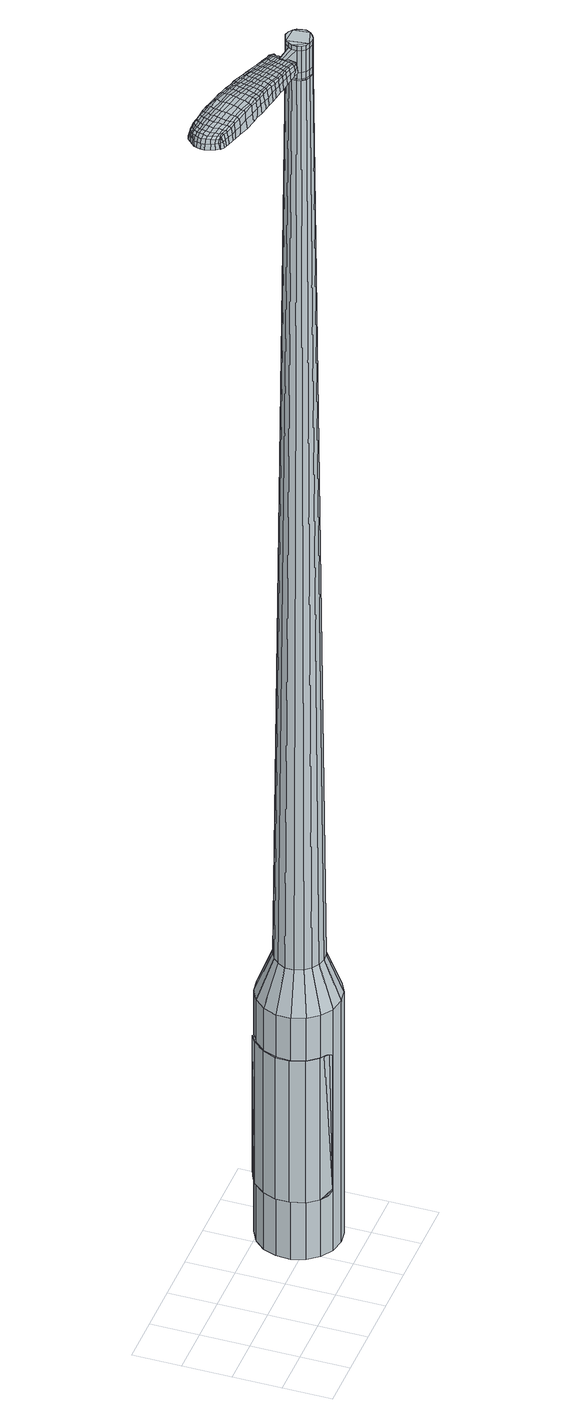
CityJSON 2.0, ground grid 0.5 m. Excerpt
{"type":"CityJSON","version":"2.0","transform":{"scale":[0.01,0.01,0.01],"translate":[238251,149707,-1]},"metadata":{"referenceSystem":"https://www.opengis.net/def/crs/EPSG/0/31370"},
"CityObjects":{
"object1":{"type":"GenericCityObject","attributes":{"cluster":1023,"mean_distance_to_centroid":0.0412,"new_centroid_x":238252.81,"new_centroid_y":149707.66,"mean_distance_to_camera":7.31,"H1":-95.65,"H2":-90.46,"Z_final":110.72,"cluster2":95,"proj_x":238253.16,"proj_y":149705.98,"id_line":48024,"bearing_l":78.1,"distance":1.71,"orientation":"left","G_obj":168.1},"geometry":[{"type":"MultiSurface","lod":"2","boundaries":[[[0,1,2,3]],[[1,4,5,2]],[[4,6,7,5]],[[6,8,9,7]],[[8,10,11,9]],[[10,12,13,11]],[[12,14,15,13]],[[14,16,17,15]],[[16,18,19,17]],[[18,20,21,19]],[[20,22,23,21]],[[22,24,25,23]],[[24,26,27,25]],[[26,28,29,27]],[[28,30,31,29]],[[30,32,33,31]],[[32,34,35,33]],[[34,0,3,35]],[[36,37,38,39]],[[38,40,41,42]],[[41,43,42]],[[42,44,45,46]],[[45,47,46]],[[46,48,49,50]],[[49,51,50]],[[42,46,50,38]],[[50,52,39,38]],[[53,36,39]],[[2,5,7,35]],[[7,9,11,15]],[[11,13,15]],[[15,17,19,23]],[[19,21,23]],[[23,25,27,31]],[[27,29,31]],[[15,23,31,7]],[[31,33,35,7]],[[3,2,35]],[[1,0,54,55]],[[0,34,56,54]],[[34,32,57,56]],[[32,30,58,57]],[[30,28,59,58]],[[28,26,60,59]],[[26,24,61,60]],[[24,22,62,61]],[[22,20,63,62]],[[20,18,64,63]],[[18,16,65,64]],[[16,14,66,65]],[[14,12,67,66]],[[12,10,68,67]],[[10,8,69,68]],[[8,6,70,69]],[[6,4,71,70]],[[4,1,55,71]],[[55,54,72,73]],[[54,56,74,72]],[[56,57,75,74]],[[57,58,76,75]],[[58,59,77,76]],[[59,60,78,77]],[[60,61,79,78]],[[61,62,80,79]],[[62,63,81,80]],[[63,64,82,81]],[[64,65,83,82]],[[65,66,84,83]],[[66,67,85,84]],[[67,68,86,85]],[[68,69,87,86]],[[69,70,88,87]],[[70,71,89,88]],[[71,55,73,89]],[[72,90,91,73]],[[92,93,90,72]],[[94,95,93,92]],[[96,97,95,94]],[[77,98,97,96]],[[99,100,98,77]],[[79,101,100,99]],[[80,102,101,79]],[[103,104,102,80]],[[82,105,104,103]],[[83,106,105,82]],[[107,108,106,83]],[[85,109,108,107]],[[110,111,109,85]],[[112,113,111,110]],[[88,114,113,112]],[[115,116,114,88]],[[73,91,116,115]],[[117,118,119,120]],[[121,117,120,122]],[[123,121,122,124]],[[125,123,124,126]],[[127,125,126,128]],[[129,127,128,130]],[[131,129,130,132]],[[133,131,132,134]],[[135,133,134,136]],[[137,135,136,138]],[[139,137,138,140]],[[141,139,140,142]],[[143,141,142,144]],[[145,143,144,146]],[[147,145,146,148]],[[149,147,148,150]],[[74,92,72]],[[74,75,94,92]],[[75,76,96,94]],[[76,77,96]],[[78,99,77]],[[78,79,99]],[[81,103,80]],[[81,82,103]],[[84,107,83]],[[84,85,107]],[[86,110,85]],[[86,87,112,110]],[[87,88,112]],[[89,115,88]],[[89,73,115]],[[151,116,91]],[[151,114,116]],[[152,113,114]],[[152,153,111,113]],[[153,109,111]],[[154,108,109]],[[154,106,108]],[[155,104,105]],[[155,102,104]],[[156,100,101]],[[156,98,100]],[[157,97,98]],[[157,158,95,97]],[[158,159,93,95]],[[159,90,93]],[[39,52,149,160]],[[91,90,161,150]],[[53,39,160,118]],[[90,159,119,161]],[[36,53,118,117]],[[159,158,120,119]],[[37,36,117,121]],[[158,157,122,120]],[[38,37,121,123]],[[157,98,124,122]],[[40,38,123,125]],[[98,156,126,124]],[[41,40,125,127]],[[156,101,128,126]],[[43,41,127,129]],[[101,102,130,128]],[[42,43,129,131]],[[102,155,132,130]],[[44,42,131,133]],[[155,105,134,132]],[[45,44,133,135]],[[105,106,136,134]],[[47,45,135,137]],[[106,154,138,136]],[[46,47,137,139]],[[154,109,140,138]],[[48,46,139,141]],[[109,153,142,140]],[[49,48,141,143]],[[153,152,144,142]],[[51,49,143,145]],[[152,114,146,144]],[[50,51,145,147]],[[114,151,148,146]],[[52,50,147,149]],[[151,91,150,148]],[[149,150,162,163]],[[150,161,164,162]],[[161,119,165,164]],[[119,118,166,165]],[[118,160,167,166]],[[160,149,163,167]],[[168,169,170,171]],[[172,168,171,173]],[[168,172,174,175]],[[169,168,175,176]],[[177,178,179,180]],[[181,177,180,182]],[[177,181,183,184]],[[178,177,184,185]],[[186,187,188,189]],[[190,186,189,191]],[[186,190,192,193]],[[187,186,193,194]],[[195,196,197,198]],[[199,195,198,200]],[[195,199,201,202]],[[196,195,202,203]],[[204,205,206,207]],[[208,204,207,209]],[[204,208,210,211]],[[205,204,211,212]],[[213,214,215,216]],[[217,213,216,218]],[[213,217,219,220]],[[214,213,220,221]],[[222,223,224,225]],[[214,222,225,215]],[[222,214,221,226]],[[223,222,226,227]],[[228,229,230,231]],[[223,228,231,224]],[[228,223,227,232]],[[229,228,232,233]],[[234,172,173,235]],[[229,234,235,230]],[[234,229,233,236]],[[172,234,236,174]],[[237,238,239,240]],[[241,237,240,242]],[[237,241,243,244]],[[238,237,244,245]],[[246,247,248,249]],[[238,246,249,239]],[[246,238,245,250]],[[247,246,250,251]],[[252,253,254,255]],[[247,252,255,248]],[[252,247,251,256]],[[253,252,256,257]],[[258,259,260,261]],[[253,258,261,254]],[[258,253,257,262]],[[259,258,262,263]],[[264,169,176,265]],[[259,264,265,260]],[[264,259,263,266]],[[169,264,266,170]],[[267,268,269,270]],[[271,267,270,272]],[[267,271,273,274]],[[268,267,274,275]],[[276,277,278,279]],[[268,276,279,269]],[[276,268,275,280]],[[277,276,280,281]],[[282,283,284,285]],[[277,282,285,278]],[[282,277,281,286]],[[283,282,286,287]],[[288,181,182,289]],[[283,288,289,284]],[[288,283,287,290]],[[181,288,290,183]],[[291,292,293,294]],[[295,291,294,296]],[[291,295,297,298]],[[292,291,298,299]],[[300,301,302,303]],[[292,300,303,293]],[[300,292,299,304]],[[301,300,304,305]],[[306,307,308,309]],[[301,306,309,302]],[[306,301,305,310]],[[307,306,310,311]],[[312,313,314,315]],[[307,312,315,308]],[[312,307,311,316]],[[313,312,316,317]],[[318,178,185,319]],[[313,318,319,314]],[[318,313,317,320]],[[178,318,320,179]],[[321,207,206,322]],[[323,321,322,324]],[[321,323,325,326]],[[207,321,326,209]],[[327,323,324,328]],[[329,327,328,330]],[[327,329,331,332]],[[323,327,332,325]],[[333,329,330,334]],[[335,333,334,336]],[[333,335,337,338]],[[329,333,338,331]],[[339,335,336,340]],[[341,339,340,342]],[[339,341,343,344]],[[335,339,344,337]],[[345,341,342,346]],[[196,345,346,197]],[[345,196,203,347]],[[341,345,347,343]],[[348,349,194,193]],[[350,348,193,192]],[[348,350,351,352]],[[349,348,352,353]],[[354,355,353,352]],[[356,354,352,351]],[[354,356,357,358]],[[355,354,358,359]],[[360,361,359,358]],[[362,360,358,357]],[[360,362,363,364]],[[361,360,364,365]],[[366,367,365,364]],[[368,366,364,363]],[[366,368,201,199]],[[367,366,199,200]],[[369,370,371,372]],[[271,369,372,273]],[[369,271,272,373]],[[370,369,373,374]],[[375,190,191,376]],[[370,375,376,371]],[[375,370,374,377]],[[190,375,377,192]],[[378,379,380,381]],[[217,378,381,219]],[[378,217,218,382]],[[379,378,382,383]],[[384,385,386,387]],[[379,384,387,380]],[[384,379,383,388]],[[385,384,388,389]],[[390,187,194,391]],[[385,390,391,386]],[[390,385,389,392]],[[187,390,392,188]],[[393,394,395,396]],[[175,393,396,176]],[[393,175,174,397]],[[394,393,397,398]],[[399,400,401,402]],[[394,399,402,395]],[[399,394,398,403]],[[400,399,403,404]],[[405,198,197,406]],[[400,405,406,401]],[[405,400,404,407]],[[198,405,407,200]],[[408,409,410,411]],[[180,408,411,182]],[[408,180,179,412]],[[409,408,412,413]],[[414,202,201,415]],[[409,414,415,410]],[[414,409,413,416]],[[202,414,416,203]],[[417,418,419,420]],[[295,417,420,297]],[[417,295,296,421]],[[418,417,421,422]],[[423,208,209,424]],[[418,423,424,419]],[[423,418,422,425]],[[208,423,425,210]],[[426,427,428,429]],[[241,426,429,243]],[[426,241,242,430]],[[427,426,430,431]],[[432,433,434,435]],[[427,432,435,428]],[[432,427,431,436]],[[433,432,436,437]],[[438,205,212,439]],[[433,438,439,434]],[[438,433,437,440]],[[205,438,440,206]],[[441,442,431,430]],[[240,441,430,242]],[[441,240,239,443]],[[442,441,443,444]],[[445,446,437,436]],[[442,445,436,431]],[[445,442,444,447]],[[446,445,447,448]],[[449,322,206,440]],[[446,449,440,437]],[[449,446,448,450]],[[322,449,450,324]],[[451,452,453,454]],[[298,451,454,299]],[[451,298,297,420]],[[452,451,420,419]],[[455,326,325,456]],[[452,455,456,453]],[[455,452,419,424]],[[326,455,424,209]],[[457,458,444,443]],[[249,457,443,239]],[[457,249,248,459]],[[458,457,459,460]],[[461,462,448,447]],[[458,461,447,444]],[[461,458,460,463]],[[462,461,463,464]],[[465,328,324,450]],[[462,465,450,448]],[[465,462,464,466]],[[328,465,466,330]],[[467,468,469,470]],[[304,467,470,305]],[[467,304,299,454]],[[468,467,454,453]],[[471,332,331,472]],[[468,471,472,469]],[[471,468,453,456]],[[332,471,456,325]],[[473,474,460,459]],[[255,473,459,248]],[[473,255,254,475]],[[474,473,475,476]],[[477,478,464,463]],[[474,477,463,460]],[[477,474,476,479]],[[478,477,479,480]],[[481,334,330,466]],[[478,481,466,464]],[[481,478,480,482]],[[334,481,482,336]],[[483,484,485,486]],[[310,483,486,311]],[[483,310,305,470]],[[484,483,470,469]],[[487,338,337,488]],[[484,487,488,485]],[[487,484,469,472]],[[338,487,472,331]],[[489,490,476,475]],[[261,489,475,254]],[[489,261,260,491]],[[490,489,491,492]],[[493,494,480,479]],[[490,493,479,476]],[[493,490,492,495]],[[494,493,495,496]],[[497,340,336,482]],[[494,497,482,480]],[[497,494,496,498]],[[340,497,498,342]],[[499,500,501,502]],[[316,499,502,317]],[[499,316,311,486]],[[500,499,486,485]],[[503,344,343,504]],[[500,503,504,501]],[[503,500,485,488]],[[344,503,488,337]],[[505,506,492,491]],[[265,505,491,260]],[[505,265,176,396]],[[506,505,396,395]],[[507,508,496,495]],[[506,507,495,492]],[[507,506,395,402]],[[508,507,402,401]],[[509,346,342,498]],[[508,509,498,496]],[[509,508,401,406]],[[346,509,406,197]],[[510,511,413,412]],[[320,510,412,179]],[[510,320,317,502]],[[511,510,502,501]],[[512,347,203,416]],[[511,512,416,413]],[[512,511,501,504]],[[347,512,504,343]],[[513,514,374,373]],[[270,513,373,272]],[[513,270,269,515]],[[514,513,515,516]],[[517,350,192,377]],[[514,517,377,374]],[[517,514,516,518]],[[350,517,518,351]],[[519,520,521,522]],[[220,519,522,221]],[[519,220,219,381]],[[520,519,381,380]],[[523,524,525,526]],[[520,523,526,521]],[[523,520,380,387]],[[524,523,387,386]],[[527,349,353,528]],[[524,527,528,525]],[[527,524,386,391]],[[349,527,391,194]],[[529,530,516,515]],[[279,529,515,269]],[[529,279,278,531]],[[530,529,531,532]],[[533,356,351,518]],[[530,533,518,516]],[[533,530,532,534]],[[356,533,534,357]],[[535,536,537,538]],[[226,535,538,227]],[[535,226,221,522]],[[536,535,522,521]],[[539,540,541,542]],[[536,539,542,537]],[[539,536,521,526]],[[540,539,526,525]],[[543,355,359,544]],[[540,543,544,541]],[[543,540,525,528]],[[355,543,528,353]],[[545,546,532,531]],[[285,545,531,278]],[[545,285,284,547]],[[546,545,547,548]],[[549,362,357,534]],[[546,549,534,532]],[[549,546,548,550]],[[362,549,550,363]],[[551,552,553,554]],[[232,551,554,233]],[[551,232,227,538]],[[552,551,538,537]],[[555,556,557,558]],[[552,555,558,553]],[[555,552,537,542]],[[556,555,542,541]],[[559,361,365,560]],[[556,559,560,557]],[[559,556,541,544]],[[361,559,544,359]],[[561,562,548,547]],[[289,561,547,284]],[[561,289,182,411]],[[562,561,411,410]],[[563,368,363,550]],[[562,563,550,548]],[[563,562,410,415]],[[368,563,415,201]],[[564,565,398,397]],[[236,564,397,174]],[[564,236,233,554]],[[565,564,554,553]],[[566,567,404,403]],[[565,566,403,398]],[[566,565,553,558]],[[567,566,558,557]],[[568,367,200,407]],[[567,568,407,404]],[[568,567,557,560]],[[367,568,560,365]],[[569,570,571,572]],[[572,571,573,574]],[[575,573,571,576]],[[576,571,570,577]],[[578,579,580,581]],[[581,580,582,583]],[[584,582,580,585]],[[585,580,579,586]],[[587,588,589,590]],[[590,589,591,592]],[[593,591,589,594]],[[594,589,588,595]],[[596,597,598,599]],[[599,598,600,601]],[[602,600,598,603]],[[603,598,597,604]],[[605,606,607,608]],[[608,607,609,610]],[[611,609,607,612]],[[612,607,606,613]],[[614,615,616,617]],[[617,616,618,619]],[[620,618,616,621]],[[621,616,615,622]],[[623,624,625,626]],[[626,625,615,614]],[[622,615,625,627]],[[627,625,624,628]],[[629,630,631,632]],[[632,631,624,623]],[[628,624,631,633]],[[633,631,630,634]],[[574,573,635,636]],[[636,635,630,629]],[[634,630,635,637]],[[637,635,573,575]],[[638,639,640,641]],[[641,640,642,643]],[[644,642,640,645]],[[645,640,639,646]],[[647,648,649,650]],[[650,649,639,638]],[[646,639,649,651]],[[651,649,648,652]],[[653,654,655,656]],[[656,655,648,647]],[[652,648,655,657]],[[657,655,654,658]],[[659,660,661,662]],[[662,661,654,653]],[[658,654,661,663]],[[663,661,660,664]],[[577,570,665,666]],[[666,665,660,659]],[[664,660,665,667]],[[667,665,570,569]],[[668,669,670,671]],[[671,670,672,673]],[[674,672,670,675]],[[675,670,669,676]],[[677,678,679,680]],[[680,679,669,668]],[[676,669,679,681]],[[681,679,678,682]],[[683,684,685,686]],[[686,685,678,677]],[[682,678,685,687]],[[687,685,684,688]],[[583,582,689,690]],[[690,689,684,683]],[[688,684,689,691]],[[691,689,582,584]],[[692,693,694,695]],[[695,694,696,697]],[[698,696,694,699]],[[699,694,693,700]],[[701,702,703,704]],[[704,703,693,692]],[[700,693,703,705]],[[705,703,702,706]],[[707,708,709,710]],[[710,709,702,701]],[[706,702,709,711]],[[711,709,708,712]],[[713,714,715,716]],[[716,715,708,707]],[[712,708,715,717]],[[717,715,714,718]],[[586,579,719,720]],[[720,719,714,713]],[[718,714,719,721]],[[721,719,579,578]],[[605,608,722,723]],[[723,722,724,725]],[[726,724,722,727]],[[727,722,608,610]],[[725,724,728,729]],[[729,728,730,731]],[[732,730,728,733]],[[733,728,724,726]],[[731,730,734,735]],[[735,734,736,737]],[[738,736,734,739]],[[739,734,730,732]],[[737,736,740,741]],[[741,740,742,743]],[[744,742,740,745]],[[745,740,736,738]],[[743,742,746,747]],[[747,746,597,596]],[[604,597,746,748]],[[748,746,742,744]],[[595,749,750,594]],[[594,750,751,593]],[[752,751,750,753]],[[753,750,749,754]],[[754,755,756,753]],[[753,756,757,752]],[[758,757,756,759]],[[759,756,755,760]],[[760,761,762,759]],[[759,762,763,758]],[[764,763,762,765]],[[765,762,761,766]],[[766,767,768,765]],[[765,768,769,764]],[[602,769,768,600]],[[600,768,767,601]],[[770,771,772,773]],[[773,772,672,674]],[[673,672,772,774]],[[774,772,771,775]],[[592,591,776,777]],[[777,776,771,770]],[[775,771,776,778]],[[778,776,591,593]],[[779,780,781,782]],[[782,781,618,620]],[[619,618,781,783]],[[783,781,780,784]],[[785,786,787,788]],[[788,787,780,779]],[[784,780,787,789]],[[789,787,786,790]],[[595,588,791,792]],[[792,791,786,785]],[[790,786,791,793]],[[793,791,588,587]],[[794,795,796,797]],[[797,796,576,577]],[[575,576,796,798]],[[798,796,795,799]],[[800,801,802,803]],[[803,802,795,794]],[[799,795,802,804]],[[804,802,801,805]],[[596,599,806,807]],[[807,806,801,800]],[[805,801,806,808]],[[808,806,599,601]],[[809,810,811,812]],[[812,811,581,583]],[[578,581,811,813]],[[813,811,810,814]],[[602,603,815,816]],[[816,815,810,809]],[[814,810,815,817]],[[817,815,603,604]],[[818,819,820,821]],[[821,820,696,698]],[[697,696,820,822]],[[822,820,819,823]],[[610,609,824,825]],[[825,824,819,818]],[[823,819,824,826]],[[826,824,609,611]],[[827,828,829]],[[829,828,642,644]],[[643,642,828,830]],[[830,828,831]],[[832,833,834,835]],[[835,834,828,827]],[[831,828,834,836]],[[836,834,833,837]],[[613,606,838,839]],[[839,838,833,832]],[[837,833,838,840]],[[840,838,606,605]],[[831,841,842,830]],[[830,842,641,643]],[[638,641,842,843]],[[842,841,843]],[[837,844,845,836]],[[836,845,841,831]],[[843,841,845,846]],[[846,845,844,847]],[[605,723,848,840]],[[840,848,844,837]],[[847,844,848,849]],[[849,848,723,725]],[[850,851,852,853]],[[853,852,699,700]],[[698,699,852,821]],[[821,852,851,818]],[[726,727,854,855]],[[855,854,851,850]],[[818,851,854,825]],[[825,854,727,610]],[[856,857,843]],[[843,857,650,638]],[[647,650,857,858]],[[858,857,856,859]],[[847,860,861,846]],[[846,861,856,843]],[[859,856,861,862]],[[862,861,860,863]],[[725,729,864,849]],[[849,864,860,847]],[[863,860,864,865]],[[865,864,729,731]],[[866,867,868,869]],[[869,868,705,706]],[[700,705,868,853]],[[853,868,867,850]],[[732,733,870,871]],[[871,870,867,866]],[[850,867,870,855]],[[855,870,733,726]],[[859,872,873,858]],[[858,873,656,647]],[[653,656,873,874]],[[874,873,872,875]],[[863,876,877,862]],[[862,877,872,859]],[[875,872,877,878]],[[878,877,876,879]],[[731,735,880,865]],[[865,880,876,863]],[[879,876,880,881]],[[881,880,735,737]],[[882,883,884,885]],[[885,884,711,712]],[[706,711,884,869]],[[869,884,883,866]],[[738,739,886,887]],[[887,886,883,882]],[[866,883,886,871]],[[871,886,739,732]],[[875,888,889,874]],[[874,889,662,653]],[[659,662,889,890]],[[890,889,888,891]],[[879,892,893,878]],[[878,893,888,875]],[[891,888,893,894]],[[894,893,892,895]],[[737,741,896,881]],[[881,896,892,879]],[[895,892,896,897]],[[897,896,741,743]],[[898,899,900,901]],[[901,900,717,718]],[[712,717,900,885]],[[885,900,899,882]],[[744,745,902,903]],[[903,902,899,898]],[[882,899,902,887]],[[887,902,745,738]],[[891,904,905,890]],[[890,905,666,659]],[[577,666,905,797]],[[797,905,904,794]],[[895,906,907,894]],[[894,907,904,891]],[[794,904,907,803]],[[803,907,906,800]],[[743,747,908,897]],[[897,908,906,895]],[[800,906,908,807]],[[807,908,747,596]],[[814,909,910,813]],[[813,910,721,578]],[[718,721,910,901]],[[901,910,909,898]],[[604,748,911,817]],[[817,911,909,814]],[[898,909,911,903]],[[903,911,748,744]],[[775,912,913,774]],[[774,913,671,673]],[[668,671,913,914]],[[914,913,912,915]],[[593,751,916,778]],[[778,916,912,775]],[[915,912,916,917]],[[917,916,751,752]],[[918,919,920,921]],[[921,920,621,622]],[[620,621,920,782]],[[782,920,919,779]],[[922,923,924,925]],[[925,924,919,918]],[[779,919,924,788]],[[788,924,923,785]],[[754,749,926,927]],[[927,926,923,922]],[[785,923,926,792]],[[792,926,749,595]],[[915,928,929,914]],[[914,929,680,668]],[[677,680,929,930]],[[930,929,928,931]],[[752,757,932,917]],[[917,932,928,915]],[[931,928,932,933]],[[933,932,757,758]],[[934,935,936,937]],[[937,936,627,628]],[[622,627,936,921]],[[921,936,935,918]],[[938,939,940,941]],[[941,940,935,934]],[[918,935,940,925]],[[925,940,939,922]],[[760,755,942,943]],[[943,942,939,938]],[[922,939,942,927]],[[927,942,755,754]],[[931,944,945,930]],[[930,945,686,677]],[[683,686,945,946]],[[946,945,944,947]],[[758,763,948,933]],[[933,948,944,931]],[[947,944,948,949]],[[949,948,763,764]],[[950,951,952,953]],[[953,952,633,634]],[[628,633,952,937]],[[937,952,951,934]],[[954,955,956,957]],[[957,956,951,950]],[[934,951,956,941]],[[941,956,955,938]],[[766,761,958,959]],[[959,958,955,954]],[[938,955,958,943]],[[943,958,761,760]],[[947,960,961,946]],[[946,961,690,683]],[[583,690,961,812]],[[812,961,960,809]],[[764,769,962,949]],[[949,962,960,947]],[[809,960,962,816]],[[816,962,769,602]],[[799,963,964,798]],[[798,964,637,575]],[[634,637,964,953]],[[953,964,963,950]],[[805,965,966,804]],[[804,966,963,799]],[[950,963,966,957]],[[957,966,965,954]],[[601,767,967,808]],[[808,967,965,805]],[[954,965,967,959]],[[959,967,767,766]],[[569,572,171,170]],[[572,574,173,171]],[[584,585,184,183]],[[585,586,185,184]],[[587,590,189,188]],[[590,592,191,189]],[[611,612,211,210]],[[612,613,212,211]],[[614,617,216,215]],[[617,619,218,216]],[[623,626,225,224]],[[626,614,215,225]],[[629,632,231,230]],[[632,623,224,231]],[[574,636,235,173]],[[636,629,230,235]],[[644,645,244,243]],[[645,646,245,244]],[[646,651,250,245]],[[651,652,251,250]],[[652,657,256,251]],[[657,658,257,256]],[[658,663,262,257]],[[663,664,263,262]],[[664,667,266,263]],[[667,569,170,266]],[[674,675,274,273]],[[675,676,275,274]],[[676,681,280,275]],[[681,682,281,280]],[[682,687,286,281]],[[687,688,287,286]],[[688,691,290,287]],[[691,584,183,290]],[[692,695,294,293]],[[695,697,296,294]],[[701,704,303,302]],[[704,692,293,303]],[[707,710,309,308]],[[710,701,302,309]],[[713,716,315,314]],[[716,707,308,315]],[[586,720,319,185]],[[720,713,314,319]],[[770,773,372,371]],[[773,674,273,372]],[[592,777,376,191]],[[777,770,371,376]],[[619,783,382,218]],[[783,784,383,382]],[[784,789,388,383]],[[789,790,389,388]],[[790,793,392,389]],[[793,587,188,392]],[[697,822,421,296]],[[822,823,422,421]],[[823,826,425,422]],[[826,611,210,425]],[[827,829,429,428]],[[829,644,243,429]],[[832,835,435,434]],[[835,827,428,435]],[[613,839,439,212]],[[839,832,434,439]],[[968,969,970,971]],[[972,973,971,970]],[[974,975,976,977]],[[978,979,980,981]],[[969,982,983,970]],[[984,972,970,983]],[[985,974,977,986]],[[987,988,979,978]],[[982,989,990,983]],[[990,991,984,983]],[[992,985,986,993]],[[994,988,987,995]],[[989,996,997,990]],[[997,998,991,990]],[[999,992,993,1000]],[[1001,994,995,1002]],[[1003,1004,1005,1006]],[[1007,1008,1004,1003]],[[1007,1009,1010,1008]],[[1009,1011,1012,1010]],[[1013,1014,1015,1016]],[[1017,1018,1014,1013]],[[1019,1020,1018,1017]],[[1021,1022,1020,1019]],[[1016,1005,1004,1013]],[[1013,1004,1008,1017]],[[1008,1010,1019,1017]],[[1010,1012,1021,1019]],[[977,976,973,972]],[[986,977,972,984]],[[991,993,986,984]],[[998,1000,993,991]],[[978,981,975,974]],[[987,978,974,985]],[[995,987,985,992]],[[1002,995,992,999]],[[979,1003,1006,980]],[[988,1007,1003,979]],[[1009,1007,988,994]],[[1011,1009,994,1001]],[[1023,1024,1025,1026]],[[1025,1027,1028,1029]],[[1025,1029,1030,1031]],[[1025,1031,1026]],[[1032,1023,1026,1033]],[[1034,1033,1026,1035]],[[1036,1035,1026]],[[1037,1025,1024,1038]],[[1039,1037,1038,1040]],[[1041,1039,1040,1042]],[[1043,1041,1042,1044]],[[1045,1043,1044,1046]],[[1046,1047,1048,1049]],[[1046,1049,1050,1051]],[[1046,1051,1052,1053]],[[1052,1054,1055,1056]],[[1052,1056,1057,1058]],[[1052,1058,1053]],[[1046,1053,1045]],[[1059,1060,1024,1023]],[[1061,1062,1027,1025]],[[1063,1064,1036,1026]],[[1060,1065,1038,1024]],[[1066,1061,1025,1037]],[[1065,1067,1040,1038]],[[1068,1066,1037,1039]],[[1067,1069,1042,1040]],[[1070,1068,1039,1041]],[[1069,1071,1044,1042]],[[1072,1070,1041,1043]],[[1071,1073,1046,1044]],[[1074,1072,1043,1045]],[[1073,1075,1047,1046]],[[1076,1077,1054,1052]],[[1078,1074,1045,1053]],[[1048,1047,1075,1079]],[[1049,1048,1079,1080]],[[1050,1049,1080,1081]],[[1051,1050,1081,1082]],[[1052,1051,1082,1076]],[[1083,1059,1023,1032]],[[1084,1083,1032,1033]],[[1085,1084,1033,1034]],[[1086,1085,1034,1035]],[[1064,1086,1035,1036]],[[1028,1027,1062,1087]],[[1055,1054,1077,1088]],[[1029,1028,1087,1089]],[[1030,1029,1089,1090]],[[1031,1030,1090,1091]],[[1026,1031,1091,1063]],[[1056,1055,1088,1092]],[[1057,1056,1092,1093]],[[1058,1057,1093,1094]],[[1053,1058,1094,1078]]]}]}
},
"vertices":[
[138,73,384],[143,87,384],[143,87,96],[138,73,96],[153,98,384],[153,98,96],[166,105,384],[166,105,96],[180,107,384],[180,107,96],[195,104,384],[195,104,96],[207,96,384],[207,96,96],[216,84,384],[216,84,96],[221,70,384],[221,70,96],[220,56,384],[220,56,96],[215,42,384],[215,42,96],[205,31,384],[205,31,96],[192,24,384],[192,24,96],[178,22,384],[178,22,96],[163,25,384],[163,25,96],[151,33,384],[151,33,96],[142,44,384],[142,44,96],[137,58,384],[137,58,96],[167,58,1524],[170,54,1524],[174,52,1524],[166,67,1524],[179,51,1524],[183,52,1524],[190,57,1524],[187,54,1524],[192,62,1524],[192,66,1524],[188,74,1524],[191,71,1524],[184,77,1524],[179,78,1524],[171,75,1524],[175,77,1524],[168,71,1524],[166,62,1524],[154,70,429],[158,78,429],[154,61,429],[157,52,429],[162,46,429],[170,41,429],[178,39,429],[187,40,429],[195,45,429],[200,51,429],[204,59,429],[204,68,429],[201,76,429],[196,83,429],[188,88,429],[180,90,429],[171,88,429],[164,84,429],[166,67,1483],[168,71,1483],[166,62,1483],[167,58,1483],[170,54,1483],[174,52,1483],[179,51,1483],[183,52,1483],[187,54,1483],[190,57,1483],[192,62,1483],[192,66,1483],[191,71,1483],[188,74,1483],[184,77,1483],[179,78,1483],[175,77,1483],[171,75,1483],[166,67,1485],[168,71,1485],[166,63,1483],[166,63,1485],[168,58,1483],[168,58,1485],[170,55,1483],[170,55,1485],[174,52,1485],[179,52,1483],[179,52,1485],[183,52,1485],[187,54,1485],[190,58,1483],[190,58,1485],[192,62,1485],[192,66,1485],[190,70,1483],[190,70,1485],[188,74,1485],[184,76,1483],[184,76,1485],[179,77,1483],[179,77,1485],[175,77,1485],[171,74,1483],[171,74,1485],[167,58,1519],[166,62,1519],[166,62,1493],[167,58,1493],[170,54,1519],[170,54,1493],[174,52,1519],[174,52,1493],[179,51,1519],[179,51,1493],[183,52,1519],[183,52,1493],[187,54,1519],[187,54,1493],[190,57,1519],[190,57,1493],[192,62,1519],[192,62,1493],[192,66,1519],[192,66,1493],[191,71,1519],[191,71,1493],[188,74,1519],[188,74,1493],[184,77,1519],[184,77,1493],[179,78,1519],[179,78,1493],[175,77,1519],[175,77,1493],[171,75,1519],[171,75,1493],[168,71,1519],[168,71,1493],[171,75,1485],[179,78,1485],[184,77,1485],[191,71,1485],[190,57,1485],[179,51,1485],[170,54,1485],[167,58,1485],[166,62,1485],[166,67,1519],[166,67,1493],[148,74,1513],[148,74,1518],[148,71,1513],[147,68,1513],[147,68,1518],[148,71,1518],[79,105,1519],[86,104,1518],[85,105,1509],[78,107,1510],[71,107,1519],[70,109,1510],[71,106,1526],[80,104,1525],[87,102,1525],[71,68,1519],[78,67,1518],[79,68,1525],[72,69,1525],[62,69,1519],[64,71,1526],[61,68,1510],[69,67,1510],[76,65,1509],[3,100,1519],[4,104,1519],[3,104,1513],[2,100,1513],[3,96,1519],[2,96,1513],[5,96,1524],[4,100,1524],[5,103,1524],[75,85,1530],[83,83,1529],[83,86,1529],[76,88,1530],[66,87,1531],[67,90,1531],[66,83,1530],[75,81,1530],[82,80,1529],[154,68,1512],[155,71,1512],[154,71,1517],[153,69,1517],[154,65,1512],[153,66,1517],[153,65,1506],[153,68,1506],[154,71,1506],[21,116,1519],[24,116,1519],[24,118,1512],[20,118,1512],[18,116,1518],[18,118,1512],[19,115,1522],[21,115,1523],[24,115,1524],[29,116,1519],[35,115,1519],[34,116,1512],[28,117,1512],[29,114,1524],[35,113,1525],[40,114,1519],[48,112,1519],[47,114,1511],[40,116,1511],[41,112,1526],[49,111,1526],[59,110,1519],[58,112,1510],[60,108,1526],[150,86,1513],[143,88,1513],[144,87,1518],[151,85,1517],[156,84,1512],[155,84,1516],[155,85,1506],[150,87,1507],[142,89,1507],[136,90,1514],[129,92,1515],[129,91,1520],[136,89,1519],[135,92,1507],[128,94,1507],[121,94,1515],[114,96,1516],[115,94,1522],[122,93,1521],[121,96,1508],[113,98,1508],[107,98,1517],[100,100,1517],[101,98,1524],[108,96,1523],[106,100,1508],[99,102,1509],[93,102,1518],[94,100,1524],[92,104,1509],[13,81,1519],[16,80,1519],[17,82,1524],[13,83,1523],[11,83,1518],[11,83,1522],[9,82,1512],[12,80,1512],[15,79,1512],[21,79,1519],[26,77,1519],[27,78,1525],[21,80,1524],[19,78,1512],[25,76,1512],[32,76,1519],[40,74,1519],[41,75,1526],[33,77,1526],[30,75,1511],[38,73,1511],[51,72,1519],[52,73,1526],[49,70,1510],[144,56,1513],[137,58,1513],[135,57,1507],[143,56,1507],[150,56,1512],[149,55,1506],[149,57,1516],[145,57,1517],[137,59,1518],[129,59,1514],[122,60,1515],[120,59,1507],[128,58,1507],[130,60,1519],[123,61,1520],[114,61,1515],[107,62,1516],[105,61,1508],[113,60,1508],[115,62,1521],[108,63,1522],[100,63,1517],[92,64,1517],[91,63,1509],[98,62,1508],[101,64,1523],[94,66,1524],[85,65,1518],[84,64,1509],[86,67,1524],[148,70,1519],[148,72,1519],[141,71,1520],[141,74,1520],[140,68,1520],[147,67,1519],[133,73,1522],[134,75,1522],[126,74,1523],[127,77,1523],[125,71,1523],[133,70,1521],[119,76,1524],[119,79,1524],[111,77,1525],[112,80,1525],[111,74,1525],[118,73,1524],[104,79,1526],[105,82,1526],[97,80,1527],[98,83,1527],[96,77,1527],[103,76,1526],[90,82,1528],[90,85,1528],[89,78,1528],[7,99,1527],[8,103,1527],[7,95,1526],[12,94,1527],[12,98,1528],[13,102,1528],[18,97,1529],[19,100,1529],[18,93,1528],[25,91,1530],[25,95,1530],[26,99,1530],[32,94,1531],[33,97,1531],[32,90,1530],[41,88,1531],[41,92,1531],[42,95,1531],[54,89,1531],[55,93,1531],[53,85,1531],[9,84,1518],[7,87,1519],[6,86,1513],[8,83,1513],[10,84,1523],[8,87,1523],[5,91,1519],[4,91,1513],[6,91,1524],[16,116,1518],[14,115,1518],[15,114,1523],[17,115,1523],[16,117,1513],[13,116,1513],[11,113,1519],[8,110,1519],[9,110,1524],[12,112,1523],[10,113,1513],[7,110,1513],[5,107,1519],[7,107,1524],[4,107,1513],[80,102,1528],[79,100,1528],[86,98,1528],[87,100,1527],[71,104,1528],[71,102,1529],[78,98,1529],[78,94,1530],[85,93,1529],[85,96,1528],[70,100,1529],[69,97,1530],[77,91,1530],[84,90,1529],[68,93,1531],[73,70,1528],[73,73,1529],[64,74,1529],[64,72,1528],[80,69,1527],[80,72,1528],[74,77,1529],[65,78,1530],[81,75,1528],[152,57,1512],[152,59,1512],[151,59,1517],[151,57,1517],[151,56,1506],[151,58,1506],[153,62,1512],[152,62,1517],[152,62,1506],[157,83,1512],[157,81,1512],[156,82,1506],[157,84,1506],[156,82,1517],[156,81,1517],[157,79,1512],[156,76,1512],[155,77,1506],[156,80,1506],[155,79,1517],[155,76,1517],[155,74,1512],[155,74,1506],[154,74,1517],[151,84,1519],[150,82,1519],[144,85,1520],[143,84,1520],[150,80,1519],[150,77,1519],[143,82,1520],[142,79,1520],[149,75,1519],[142,76,1520],[145,59,1519],[146,60,1519],[138,62,1520],[138,60,1520],[147,64,1519],[139,65,1520],[136,87,1521],[136,86,1521],[129,89,1522],[129,88,1522],[136,83,1521],[135,81,1521],[128,85,1522],[128,82,1523],[134,78,1522],[127,80,1523],[131,61,1521],[131,63,1521],[124,64,1522],[123,62,1522],[132,66,1521],[125,68,1522],[122,91,1523],[122,89,1523],[115,93,1524],[114,91,1524],[121,87,1523],[120,84,1524],[114,89,1525],[113,86,1525],[120,81,1524],[113,83,1525],[116,63,1523],[116,65,1523],[109,67,1524],[109,65,1524],[117,69,1524],[110,70,1525],[108,95,1525],[107,93,1525],[101,97,1526],[100,95,1526],[107,91,1526],[106,88,1526],[100,92,1527],[99,89,1527],[105,85,1526],[98,86,1527],[101,66,1525],[102,68,1525],[95,69,1526],[94,67,1526],[103,72,1526],[95,73,1527],[94,99,1527],[93,97,1527],[92,94,1527],[92,91,1528],[91,88,1528],[87,68,1527],[87,70,1527],[88,74,1528],[12,84,1525],[11,86,1525],[16,83,1526],[14,85,1526],[9,90,1526],[13,89,1527],[20,114,1525],[17,113,1525],[21,113,1526],[23,114,1525],[14,111,1525],[12,109,1526],[16,108,1527],[18,111,1526],[10,106,1526],[14,105,1527],[21,81,1526],[20,84,1527],[27,80,1527],[26,82,1528],[19,88,1528],[25,86,1529],[28,113,1526],[26,112,1527],[33,111,1528],[34,112,1527],[24,110,1527],[22,107,1528],[29,106,1529],[31,109,1528],[20,104,1528],[27,102,1530],[33,78,1528],[32,81,1529],[41,77,1528],[41,79,1529],[32,85,1529],[40,83,1530],[40,111,1528],[39,110,1528],[47,108,1529],[48,109,1528],[37,107,1529],[36,104,1530],[44,102,1530],[46,105,1530],[34,101,1530],[43,99,1531],[52,74,1529],[52,77,1529],[53,81,1530],[60,107,1528],[59,105,1529],[58,103,1530],[56,99,1530],[55,96,1531],[85,103,1509],[85,102,1518],[79,103,1518],[78,105,1509],[70,105,1519],[69,107,1510],[71,104,1525],[79,102,1525],[86,100,1525],[79,70,1525],[78,69,1518],[71,70,1518],[72,71,1525],[63,71,1519],[64,72,1525],[61,70,1510],[70,68,1509],[77,67,1509],[5,103,1513],[6,103,1519],[5,100,1519],[4,100,1513],[5,96,1519],[4,96,1513],[7,96,1524],[6,99,1524],[7,103,1524],[83,87,1528],[82,84,1528],[75,85,1529],[76,88,1529],[66,87,1529],[67,90,1529],[66,83,1529],[74,82,1529],[81,80,1528],[152,72,1516],[153,71,1512],[152,69,1512],[151,69,1516],[151,66,1512],[151,66,1516],[151,66,1506],[151,69,1506],[152,72,1506],[23,116,1512],[24,114,1519],[21,114,1518],[20,116,1512],[19,114,1518],[18,116,1512],[19,113,1522],[21,113,1523],[24,113,1523],[34,114,1512],[34,113,1519],[29,114,1519],[28,115,1512],[29,112,1524],[35,111,1525],[47,112,1511],[48,110,1519],[40,112,1519],[39,114,1511],[41,110,1525],[48,109,1526],[59,108,1519],[58,110,1510],[59,106,1526],[143,85,1518],[143,86,1513],[150,84,1513],[150,83,1517],[155,83,1512],[154,82,1515],[154,84,1506],[149,85,1506],[142,88,1507],[129,89,1520],[128,90,1514],[135,88,1514],[136,87,1519],[135,90,1507],[127,92,1507],[114,93,1522],[114,94,1516],[121,92,1515],[121,91,1521],[120,94,1508],[113,96,1508],[100,96,1523],[99,98,1517],[107,96,1516],[107,95,1522],[106,98,1508],[99,100,1508],[92,100,1517],[93,98,1524],[91,102,1509],[17,83,1523],[17,82,1519],[14,83,1518],[14,84,1523],[12,84,1518],[13,85,1522],[11,83,1512],[12,82,1512],[15,81,1512],[28,80,1525],[27,79,1519],[21,81,1519],[22,82,1524],[20,80,1512],[25,78,1512],[41,77,1526],[40,76,1519],[32,78,1519],[33,79,1525],[31,76,1511],[38,75,1511],[51,74,1519],[52,75,1526],[50,72,1510],[136,59,1507],[137,60,1513],[144,58,1513],[143,58,1506],[149,58,1512],[148,57,1506],[149,59,1515],[145,59,1517],[138,60,1518],[121,61,1507],[122,62,1514],[129,61,1514],[128,60,1507],[130,62,1519],[123,63,1520],[106,63,1508],[107,64,1516],[114,63,1515],[113,62,1508],[116,64,1521],[108,65,1522],[91,65,1508],[93,66,1517],[100,65,1516],[98,64,1508],[101,66,1522],[94,67,1523],[85,67,1517],[84,66,1509],[87,69,1524],[147,70,1518],[147,72,1518],[140,71,1519],[141,74,1519],[139,69,1519],[146,67,1518],[133,73,1520],[133,76,1520],[125,75,1521],[126,77,1521],[125,72,1521],[132,70,1520],[118,76,1523],[119,79,1523],[111,78,1524],[111,80,1524],[110,74,1524],[117,73,1523],[104,79,1525],[104,82,1525],[96,81,1526],[97,83,1526],[96,77,1526],[103,76,1525],[89,82,1527],[90,85,1527],[89,79,1527],[9,102,1526],[9,99,1526],[9,95,1525],[13,94,1526],[12,98,1526],[13,101,1526],[19,100,1528],[19,97,1528],[19,93,1527],[25,92,1528],[26,95,1529],[26,99,1529],[33,97,1530],[33,94,1530],[32,90,1529],[41,88,1530],[41,92,1530],[42,95,1530],[54,93,1530],[54,89,1530],[53,86,1530],[8,87,1513],[9,87,1518],[10,85,1518],[9,84,1512],[12,86,1523],[10,88,1523],[7,92,1519],[6,91,1513],[8,92,1523],[16,112,1523],[15,113,1518],[17,114,1518],[18,113,1523],[17,115,1512],[14,114,1512],[11,108,1523],[9,109,1519],[12,111,1519],[13,110,1523],[11,112,1513],[8,109,1513],[7,106,1519],[9,106,1524],[6,106,1513],[86,98,1527],[79,100,1527],[79,101,1527],[86,99,1526],[71,103,1527],[70,102,1528],[84,93,1528],[77,94,1528],[78,97,1528],[85,95,1527],[69,99,1528],[68,96,1529],[76,91,1529],[83,90,1528],[68,93,1529],[64,75,1528],[73,73,1527],[73,72,1527],[64,73,1527],[80,71,1526],[80,72,1527],[74,77,1528],[65,79,1528],[81,76,1527],[149,60,1516],[150,59,1512],[150,58,1512],[149,59,1516],[149,57,1506],[149,59,1506],[151,62,1512],[150,63,1516],[150,62,1506],[154,83,1506],[155,82,1512],[155,83,1506],[154,82,1516],[154,81,1516],[153,77,1506],[154,77,1512],[154,79,1512],[154,80,1506],[153,79,1516],[153,77,1516],[153,74,1512],[152,75,1506],[152,74,1516],[150,82,1518],[150,83,1518],[143,84,1519],[149,77,1518],[149,80,1518],[142,82,1519],[142,79,1519],[148,75,1518],[141,77,1519],[138,62,1519],[145,61,1518],[145,60,1518],[138,61,1519],[146,64,1518],[139,65,1519],[135,86,1520],[136,86,1520],[128,88,1521],[128,87,1521],[134,81,1520],[135,83,1520],[128,85,1521],[127,82,1521],[134,78,1520],[127,80,1521],[123,65,1521],[131,63,1520],[130,62,1520],[123,63,1521],[131,67,1520],[124,68,1521],[121,89,1522],[121,90,1522],[114,92,1523],[114,91,1523],[120,84,1522],[120,87,1522],[113,89,1523],[113,86,1524],[119,81,1523],[112,83,1524],[109,67,1523],[116,66,1522],[116,65,1522],[108,66,1523],[117,69,1522],[109,71,1523],[107,93,1524],[107,94,1524],[100,96,1525],[100,95,1525],[105,87,1525],[106,90,1524],[99,92,1525],[98,89,1526],[105,85,1525],[98,86,1526],[94,70,1525],[101,68,1524],[101,67,1524],[94,68,1525],[102,72,1524],[95,73,1525],[93,96,1526],[93,97,1526],[91,91,1527],[92,94,1526],[91,88,1527],[87,71,1526],[87,69,1526],[88,75,1526],[12,87,1524],[14,85,1524],[17,84,1525],[15,86,1525],[10,91,1525],[14,90,1525],[21,111,1525],[18,112,1524],[20,112,1524],[23,112,1525],[16,107,1526],[13,108,1525],[15,110,1524],[19,110,1525],[11,105,1525],[15,105,1526],[21,85,1526],[22,83,1526],[27,81,1526],[27,83,1527],[19,89,1526],[26,87,1527],[33,110,1527],[27,111,1526],[28,112,1526],[34,111,1526],[29,105,1528],[22,106,1527],[25,109,1526],[31,108,1527],[21,103,1527],[28,102,1528],[33,81,1527],[33,80,1527],[41,78,1527],[41,80,1528],[32,86,1528],[41,84,1529],[47,107,1528],[39,109,1527],[40,110,1527],[48,108,1527],[44,102,1529],[36,104,1529],[37,106,1528],[46,105,1528],[34,100,1529],[43,99,1530],[53,77,1528],[53,76,1528],[53,81,1529],[59,104,1528],[59,106,1528],[56,99,1529],[57,102,1529],[55,96,1530],[154,84,1508],[153,77,1508],[121,85,1509],[123,93,1509],[100,90,1510],[102,98,1510],[62,99,1512],[64,108,1512],[81,104,1511],[80,95,1511],[44,103,1513],[31,105,1514],[33,114,1514],[46,112,1513],[152,70,1508],[120,77,1509],[99,82,1510],[60,90,1512],[78,86,1511],[42,94,1513],[29,96,1514],[150,64,1508],[118,69,1509],[97,73,1510],[58,81,1512],[76,77,1511],[27,88,1514],[40,84,1513],[149,57,1508],[117,62,1509],[95,65,1510],[56,72,1512],[74,68,1511],[26,79,1514],[38,75,1513],[18,107,1514],[13,107,1514],[14,114,1514],[19,115,1514],[16,99,1514],[11,100,1514],[14,91,1514],[10,93,1514],[13,83,1514],[8,86,1514],[8,105,1515],[4,103,1515],[4,104,1515],[9,110,1515],[7,101,1515],[4,102,1515],[6,97,1515],[3,101,1515],[5,92,1515],[3,100,1515],[153,30,334],[149,33,334],[149,33,165],[161,25,171],[153,30,165],[156,28,165],[158,27,166],[160,26,167],[161,25,169],[156,28,334],[158,27,333],[160,26,332],[161,25,331],[161,25,328],[140,44,165],[140,44,334],[136,59,165],[136,59,334],[136,73,165],[136,73,334],[142,87,165],[142,87,334],[152,99,165],[152,99,334],[155,101,334],[159,103,334],[161,104,333],[163,105,332],[164,106,331],[164,106,328],[155,101,165],[164,106,171],[164,106,169],[163,105,167],[161,104,166],[159,103,165],[154,33,334],[151,35,334],[151,35,165],[154,33,165],[163,27,171],[163,27,328],[143,46,334],[143,46,165],[139,59,334],[139,59,165],[139,73,334],[139,73,165],[144,86,334],[144,86,165],[153,96,334],[153,96,165],[157,98,334],[166,103,328],[166,103,171],[157,98,165],[160,100,334],[162,101,333],[164,102,332],[165,103,331],[157,31,334],[160,29,333],[161,28,332],[162,27,331],[157,31,165],[165,103,169],[160,29,166],[161,28,167],[162,27,169],[164,102,167],[162,101,166],[160,100,165]
]}
